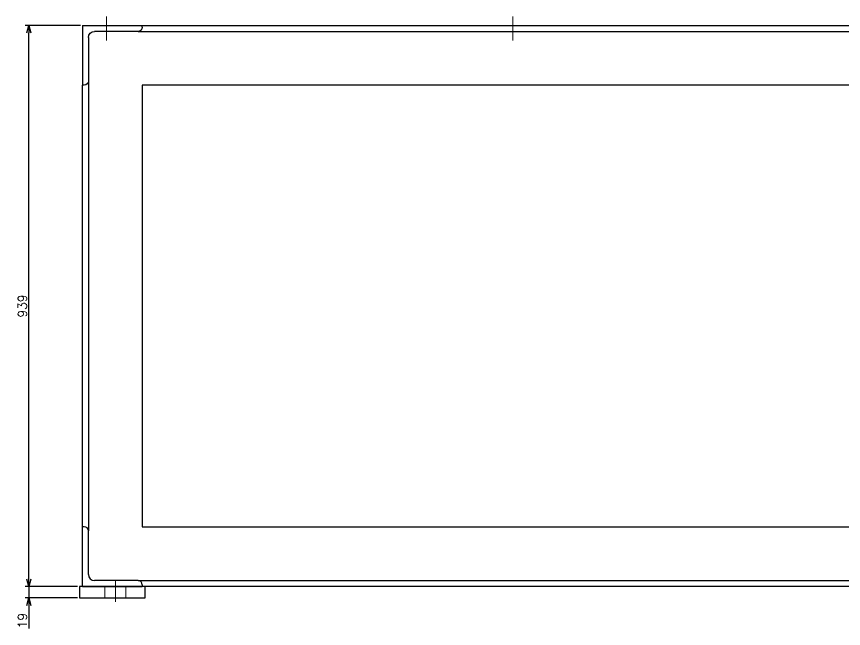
# Model space of a CAD drawing. Header units: millimetres. Extents: x -16130 to 36813, y -8099 to 27484.
# Drawn here: x -12154 to -10772, y 11325 to 12349 of the extents above; entities that cross this region are included whole.
import ezdxf

# ---------------------------------------------------------------- set-up
doc = ezdxf.new("R2010")
doc.units = ezdxf.units.MM
doc.header["$LTSCALE"] = 6
doc.header["$PDMODE"] = 99
doc.header["$PDSIZE"] = 1
doc.linetypes.add('CENTER2', pattern=[28.575, 19.05, -3.175, 3.175, -3.175])
doc.linetypes.add('HIDDEN', pattern=[9.525, 6.35, -3.175])
for name, color, linetype, lineweight in [('04_HIDDEN', 2, 'HIDDEN', 13), ('05_CENTER', 4, 'CENTER2', 13), ('08_DIM', 3, 'Continuous', 13)]:
    doc.layers.add(name, color=color, linetype=linetype, lineweight=lineweight)
doc.layers.add('10_DRAFT', color=8, linetype='Continuous', lineweight=0, plot=False)
doc.styles.add('KSS_TXT', font='txt.shx', dxfattribs={"bigfont": 'extfont2.shx'})
doc.dimstyles.new('KSS_DIM', dxfattribs={"dimtxt": 3, "dimasz": 2.5, "dimexe": 1.25, "dimexo": 0.625, "dimtad": 1, "dimdsep": 46, "dimtxsty": 'KSS_TXT', "dimblk": 'OPEN30', "dimcen": 0, "dimazin": 2, "dimtfac": 0.75, "dimtmove": 0, "dimatfit": 3, "dimldrblk": 'OPEN30', "dimfxl": 1, "dimtolj": 1, "dimarcsym": 0})

# ---------------------------------------------------------------- blocks, each defined once
blk = doc.blocks.new('A$C2B834F33_1_1')
at = {"color": 0}
for p, q in [((0, 0), (-100, 0)), ((-100, -3), (-100, 0)), ((0, 0), (0, -100)), ((-93, -10), (-20, -10)), ((-10, -20), (-10, -93)), ((-3, -100), (0, -100))]:
    blk.add_line(p, q, dxfattribs=at)
for centre, radius, start, end in [((-93, -3), 7, 180, 270), ((-20, -20), 10, 0, 90), ((-3, -93), 7, 180, 270)]:
    blk.add_arc(centre, radius, start, end, dxfattribs=at)
blk = doc.blocks.new('A$C35011FBD_1_1')
at = {"color": 0}
for p, q in [((-2550, 0), (-1300, 0)), ((-800, 0), (-1200, 0)), ((0, 0), (-400, 0)), ((0, -100), (0, 0)), ((-2557, -10), (-1300, -10)), ((-1275, -10), (-1290, -25)), ((-1189.5, -10), (-1207, -10)), ((-917.3, -10), (-999.5, -10)), ((-800, -10), (-882.7, -10)), ((-317.3, -10), (-400, -10)), ((0, -10), (-282.7, -10)), ((25, -10), (10, -25)), ((93, -10), (100, -10)), ((100, -10), (100, -929)), ((-2640, -93), (-2640, -846)), ((-1290, -93), (-1290, -100)), ((-1290, -93), (-1290, -846)), ((10, -93), (10, -846)), ((-2650, -839), (-2650, -100)), ((-1300, -100), (-2550, -100)), ((-2550, -100), (-2550, -839)), ((-1300, -839), (-1300, -100)), ((-1290, -100), (-1229.9, -100)), ((-969.9, -100), (-696, -100)), ((-504, -100), (0, -100)), ((0, -939), (0, -100)), ((-1200, -366), (-1200, -839)), ((-2550, -839), (-1300, -839)), ((-1200, -839), (-315, -839)), ((-172, -839), (0, -839)), ((25, -929), (10, -914)), ((-2557, -929), (-1300, -929)), ((-1300, -939), (-2550, -939)), ((-1207, -929), (-315, -929)), ((-309.6, -939), (-1200, -939)), ((0, -939), (-177.4, -939)), ((-172, -929), (0, -929)), ((93, -929), (100, -929))]:
    blk.add_line(p, q, dxfattribs=at)
blk.add_line((25, -929), (25, -929))
at = {"color": 3}
for points in [[(0, -406), (-5, -406), (-5, -406), (0, -401)], [(0, -706), (-5, -706), (-5, -706), (0, -711)]]:
    blk.add_lwpolyline(points, close=True, dxfattribs=at)
at = {"color": 0}
for points in [[(0, -406), (-25, -406), (-25, -706), (0, -706)], [(-2655, -958), (-2545, -958), (-2545, -939), (-2655, -939)]]:
    blk.add_lwpolyline(points, close=True, dxfattribs=at)
at = {"layer": '04_HIDDEN'}
for p, q in [((-1229.9, -100), (-969.9, -100)), ((-1200, -100), (-1200, -366)), ((-696, -100), (-504, -100)), ((-17.3, -677), (-12.5, -674.3)), ((-7.8, -677), (-17.3, -677)), ((-17.3, -677), (-17.3, -706)), ((-12.5, -674.3), (-7.8, -677)), ((-7.8, -677), (-7.8, -706)), ((-18.5, -682), (-18.5, -706)), ((-6.5, -682), (-18.5, -682)), ((-6.5, -682), (-6.5, -706)), ((-315, -839), (-172, -839)), ((-2612.5, -939), (-2612.5, -958)), ((-2577.5, -939), (-2577.5, -958)), ((-315, -929), (-172, -929)), ((-177.4, -939), (-309.6, -939))]:
    blk.add_line(p, q, dxfattribs=at)
at = {"layer": '05_CENTER'}
for p, q in [((-2610, 14.9), (-2610, -25.3)), ((-1930, 14.9), (-1930, -25.3)), ((-1260, 14.9), (-1260, -25.3)), ((-150, 14.9), (-150, -25.3)), ((50, 14.9), (50, -25.3)), ((10.5, -451), (-35.6, -451)), ((-12.5, -671), (-12.5, -710)), ((10.5, -681), (-35.6, -681)), ((-2595, -928.1), (-2595, -964.4))]:
    blk.add_line(p, q, dxfattribs=at)
at = {"layer": '10_DRAFT'}
blk.add_line((-400, 0), (-800, 0), dxfattribs=at)
at = {"xscale": -1}
for p in [(-2650, 0), (-1300, 0), (0, 0)]:
    blk.add_blockref('A$C2B834F33_1_1', p, dxfattribs=at)
at = {"rotation": 180}
for p in [(-2650, -939), (-1300, -939), (0, -939)]:
    blk.add_blockref('A$C2B834F33_1_1', p, dxfattribs=at)
blk = doc.blocks.new('_Open30')
at = {"color": 0, "linetype": 'ByBlock', "lineweight": -2}
for p, q in [((-1, 0.27), (0, 0)), ((0, 0), (-1, -0.27)), ((0, 0), (-1, 0))]:
    blk.add_line(p, q, dxfattribs=at)
blk = doc.blocks.new('*D2596')
at = {"layer": '08_DIM', "color": 0, "lineweight": -2, "transparency": 16777216}
for p, q in [((-12047.4, 12334.1), (-12140.3, 12334.1)), ((-12134, 11407.6), (-12134, 12321.6)), ((-12052.4, 11395.1), (-12140.3, 11395.1))]:
    blk.add_line(p, q, dxfattribs=at)
at = {"layer": 'Defpoints', "color": 0, "transparency": 16777216}
for p in [(-12134, 12334.1), (-12044.3, 12334.1), (-12049.3, 11395.1)]:
    blk.add_point(p, dxfattribs=at)
at = {"layer": '08_DIM', "color": 0, "lineweight": -2, "transparency": 16777216, "xscale": 12.5, "yscale": 12.5, "zscale": 12.5}
for p, rotation in [((-12134, 12334.1), 90), ((-12134, 11395.1), 270)]:
    blk.add_blockref('_Open30', p, dxfattribs=dict(at, rotation=rotation))
at = {"layer": '08_DIM', "color": 0, "transparency": 16777216, "insert": (-12144.6, 11864.6), "char_height": 15, "attachment_point": 5, "rotation": 90, "style": 'KSS_TXT'}
blk.add_mtext('\\A1;939', dxfattribs=at)
blk = doc.blocks.new('*D2597')
at = {"layer": '08_DIM', "color": 0, "lineweight": -2, "transparency": 16777216}
for p, q in [((-12134, 11407.6), (-12134, 11420.1)), ((-12052.4, 11395.1), (-12140.3, 11395.1)), ((-12134, 11395.1), (-12134, 11376.1)), ((-12052.4, 11376.1), (-12140.3, 11376.1)), ((-12134, 11363.6), (-12134, 11324.9))]:
    blk.add_line(p, q, dxfattribs=at)
at = {"layer": 'Defpoints', "color": 0, "transparency": 16777216}
for p in [(-12049.3, 11395.1), (-12134, 11376.1), (-12049.3, 11376.1)]:
    blk.add_point(p, dxfattribs=at)
at = {"layer": '08_DIM', "color": 0, "lineweight": -2, "transparency": 16777216, "xscale": 12.5, "yscale": 12.5, "zscale": 12.5}
for p, rotation in [((-12134, 11395.1), 270), ((-12134, 11376.1), 90)]:
    blk.add_blockref('_Open30', p, dxfattribs=dict(at, rotation=rotation))
at = {"layer": '08_DIM', "color": 0, "transparency": 16777216, "insert": (-12144.6, 11338), "char_height": 15, "attachment_point": 5, "rotation": 90, "style": 'KSS_TXT'}
blk.add_mtext('\\A1;19', dxfattribs=at)

msp = doc.modelspace()

# ---------------------------------------------------------------- block references
msp.add_blockref('A$C35011FBD_1_1', (-9394.26689, 12334.13764))

# ---------------------------------------------------------------- dimensions: what is measured, and where the dimension line sits
at = {"layer": '08_DIM'}
for base, p2, picture, middle in [((-12134.02151, 12334.13764), (-12044.26834, 12334.13764), '*D2596', (-12144.64651, 11864.63764)), ((-12134.02151, 11376.13764), (-12049.26975, 11376.13764), '*D2597', (-12144.64651, 11338.00917))]:
    dim = msp.add_linear_dim(base=base, p1=(-12049.26975, 11395.13764), p2=p2, angle=90, dimstyle='KSS_DIM', override={"dimscale": 5}, dxfattribs=at)
    dim.commit()
    dim.dimension.update_dxf_attribs({"geometry": picture, "text_midpoint": middle})

doc.saveas('drawing.dxf')
